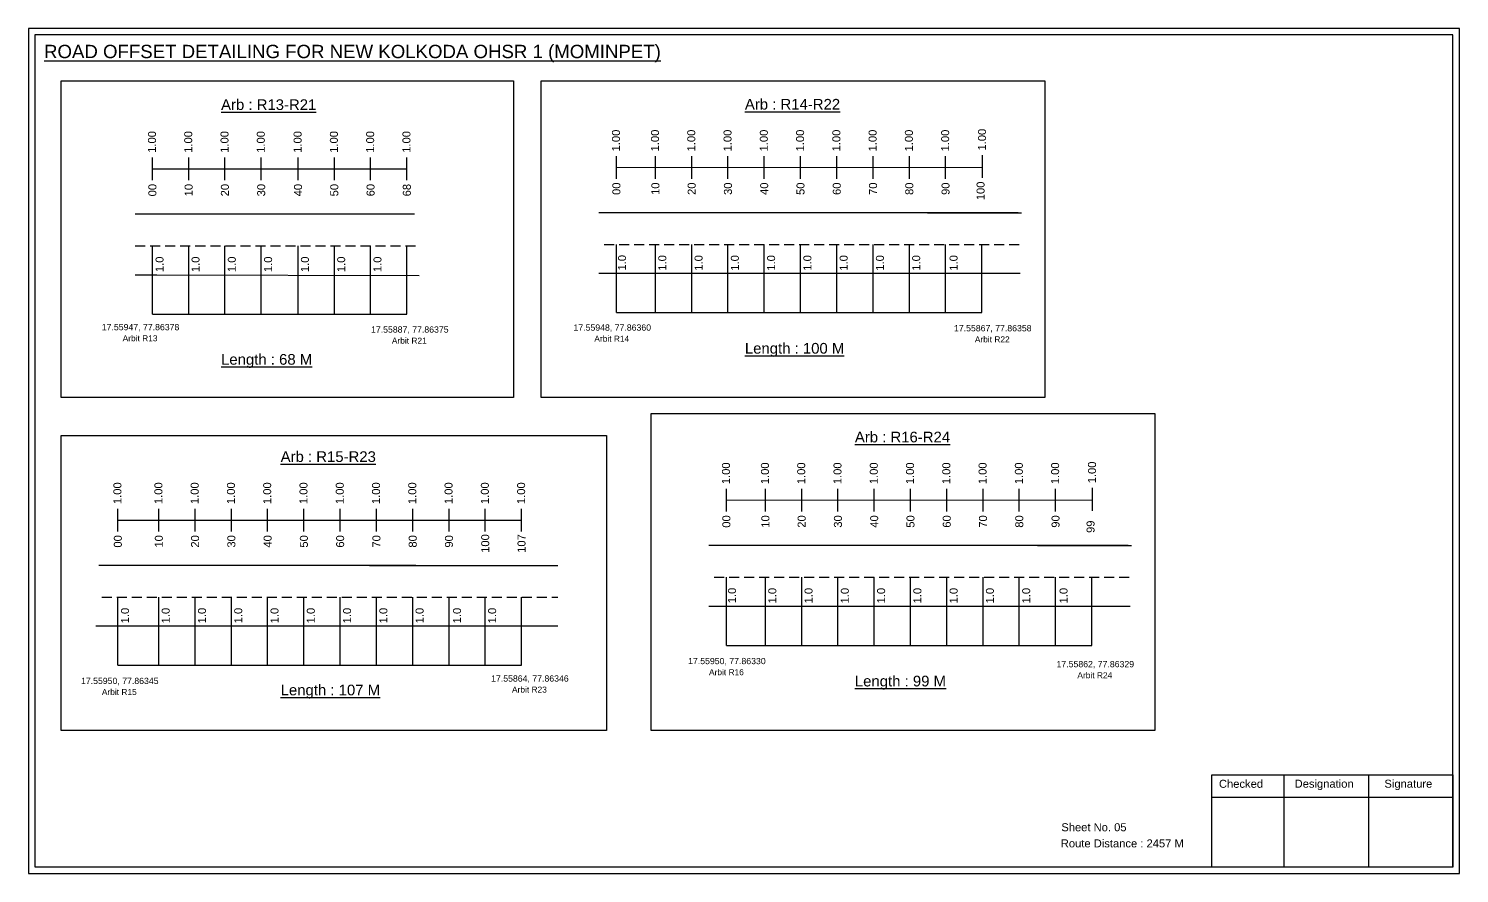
# Model space of a CAD drawing. Header units: inches. Extents: x 1245 to 5974, y 98 to 3110.
# Drawn here: x 4130 to 4667, y 848 to 1165 of the extents above; entities that cross this region are included whole.
import ezdxf

# ---------------------------------------------------------------- set-up
doc = ezdxf.new("R2010")
doc.units = ezdxf.units.IN
doc.header["$MEASUREMENT"] = 0
doc.linetypes.add('DASHED2', pattern=[0.375, 0.25, -0.125])
doc.layers.add('PDF_Geometry', color=7, linetype='Continuous')
doc.layers.add('PDF_Text', color=5, linetype='Continuous')
doc.styles.add('PDF Arial', font='arial.ttf')
doc.styles.get("Standard").update_dxf_attribs({"font": 'arial.ttf'})

msp = doc.modelspace()

# ---------------------------------------------------------------- linework, layer by layer
at = {"color": 217, "true_color": 0x93278f}
for p, q in [((4176.69, 1107.76), (4176.69, 1116.32)), ((4190.29, 1107.76), (4190.29, 1116.32)), ((4203.89, 1107.76), (4203.89, 1116.32)), ((4217.49, 1107.76), (4217.49, 1116.32)), ((4231.31, 1107.76), (4231.31, 1116.32)), ((4244.91, 1107.76), (4244.91, 1116.32)), ((4258.51, 1107.76), (4258.51, 1116.32)), ((4272.11, 1107.76), (4272.11, 1116.32)), ((4350.67, 1108.29), (4350.67, 1116.85)), ((4365.3, 1108.29), (4365.3, 1116.85)), ((4378.9, 1108.29), (4378.9, 1116.85)), ((4392.5, 1108.29), (4392.5, 1116.85)), ((4406.1, 1108.29), (4406.1, 1116.85)), ((4419.7, 1108.29), (4419.7, 1116.85)), ((4433.3, 1108.29), (4433.3, 1116.85)), ((4446.9, 1108.29), (4446.9, 1116.85)), ((4460.5, 1108.29), (4460.5, 1116.85)), ((4474.1, 1108.29), (4474.1, 1116.85)), ((4487.92, 1108.62), (4487.92, 1117.18)), ((4176.69, 1112.03), (4272.11, 1112.1)), ((4350.67, 1112.57), (4487.92, 1112.65)), ((4391.91, 983.54), (4391.91, 992.1)), ((4391.91, 987.82), (4529.16, 987.9)), ((4406.54, 983.54), (4406.54, 992.1)), ((4420.14, 983.54), (4420.14, 992.1)), ((4433.74, 983.54), (4433.74, 992.1)), ((4447.34, 983.54), (4447.34, 992.1)), ((4460.94, 983.54), (4460.94, 992.1)), ((4474.54, 983.54), (4474.54, 992.1)), ((4488.14, 983.54), (4488.14, 992.1)), ((4501.74, 983.54), (4501.74, 992.1)), ((4515.34, 983.54), (4515.34, 992.1)), ((4529.16, 983.87), (4529.16, 992.42)), ((4163.74, 976.07), (4163.74, 984.63)), ((4179.1, 976.07), (4179.1, 984.63)), ((4192.7, 976.07), (4192.7, 984.63)), ((4206.3, 976.07), (4206.3, 984.63)), ((4219.9, 976.07), (4219.9, 984.63)), ((4233.5, 976.07), (4233.5, 984.63)), ((4247.1, 976.07), (4247.1, 984.63)), ((4260.7, 976.07), (4260.7, 984.63)), ((4274.3, 976.07), (4274.3, 984.63)), ((4287.9, 976.07), (4287.9, 984.63)), ((4301.5, 976.07), (4301.5, 984.63)), ((4315.1, 976.07), (4315.1, 984.63)), ((4163.74, 980.34), (4315.1, 980.34))]:
    msp.add_line(p, q, dxfattribs=at)
for p, q in [((4275.02, 1095.04), (4170.28, 1095.04)), ((4501.36, 1095.57), (4344.12, 1095.57)), ((4467.35, 1095.57), (4502.6, 1095.57)), ((4350.67, 1058.15), (4350.67, 1083.69)), ((4365.3, 1058.15), (4365.3, 1083.69)), ((4378.9, 1058.15), (4378.9, 1083.69)), ((4392.5, 1058.15), (4392.5, 1083.69)), ((4406.1, 1058.15), (4406.1, 1083.69)), ((4419.7, 1058.15), (4419.7, 1083.69)), ((4433.3, 1058.15), (4433.3, 1083.69)), ((4446.9, 1058.15), (4446.9, 1083.69)), ((4460.5, 1058.15), (4460.5, 1083.69)), ((4474.1, 1058.15), (4474.1, 1083.69)), ((4487.7, 1058.15), (4487.7, 1083.69)), ((4176.69, 1057.62), (4176.69, 1083.16)), ((4190.29, 1057.62), (4190.29, 1083.16)), ((4203.89, 1057.62), (4203.89, 1083.16)), ((4217.49, 1057.62), (4217.49, 1083.16)), ((4231.31, 1057.62), (4231.31, 1083.16)), ((4244.91, 1057.62), (4244.91, 1083.16)), ((4258.51, 1057.62), (4258.51, 1083.16)), ((4272.11, 1057.62), (4272.11, 1083.16)), ((4170.28, 1072.35), (4178.34, 1072.35)), ((4178.34, 1072.35), (4276.65, 1072.08)), ((4344.12, 1072.88), (4376.23, 1072.88)), ((4376.23, 1072.88), (4502.05, 1072.88)), ((4542.6, 970.82), (4385.35, 970.82)), ((4508.59, 970.82), (4543.84, 970.82)), ((4275.51, 963.35), (4156.64, 963.35)), ((4258.03, 963.35), (4328.7, 963.35)), ((4391.91, 933.4), (4391.91, 958.93)), ((4406.54, 933.4), (4406.54, 958.93)), ((4420.14, 933.4), (4420.14, 958.93)), ((4433.74, 933.4), (4433.74, 958.93)), ((4447.34, 933.4), (4447.34, 958.93)), ((4460.94, 933.4), (4460.94, 958.93)), ((4474.54, 933.4), (4474.54, 958.93)), ((4488.14, 933.4), (4488.14, 958.93)), ((4501.74, 933.4), (4501.74, 958.93)), ((4515.34, 933.4), (4515.34, 958.93)), ((4528.94, 933.4), (4528.94, 958.93)), ((4163.74, 925.93), (4163.74, 951.47)), ((4179.1, 925.93), (4179.1, 951.47)), ((4192.7, 925.93), (4192.7, 951.47)), ((4206.3, 925.93), (4206.3, 951.47)), ((4219.9, 925.93), (4219.9, 951.47)), ((4233.5, 925.93), (4233.5, 951.47)), ((4247.1, 925.93), (4247.1, 951.47)), ((4260.7, 925.93), (4260.7, 951.47)), ((4274.3, 925.93), (4274.3, 951.47)), ((4287.9, 925.93), (4287.9, 951.47)), ((4301.5, 925.93), (4301.5, 951.47)), ((4315.1, 925.93), (4315.1, 951.47)), ((4385.35, 948.13), (4417.47, 948.13)), ((4417.47, 948.13), (4543.29, 948.13)), ((4155.45, 940.66), (4328.7, 940.66))]:
    msp.add_line(p, q)
at = {"linetype": 'DASHED2', "ltscale": 15}
for p, q in [((4346.04, 1083.69), (4502.35, 1083.69)), ((4170.28, 1083.16), (4275.67, 1083.16)), ((4387.28, 958.93), (4543.59, 958.93)), ((4157.67, 951.47), (4328.7, 951.47))]:
    msp.add_line(p, q, dxfattribs=at)
at = {"color": 5}
for p, q in [((4176.69, 1057.62), (4272.11, 1057.62)), ((4350.67, 1058.15), (4487.7, 1058.15)), ((4391.91, 933.4), (4528.94, 933.4)), ((4163.74, 925.93), (4315.1, 925.93))]:
    msp.add_line(p, q, dxfattribs=at)
for points in [[(4142.42, 1145.1), (4312.03, 1145.1), (4312.03, 1026.28), (4142.42, 1026.28)], [(4322.4, 1145.1), (4511.32, 1145.1), (4511.32, 1026.28), (4322.4, 1026.28)], [(4363.64, 1020.34), (4552.56, 1020.34), (4552.56, 901.52), (4363.64, 901.52)], [(4142.42, 1012.02), (4346.98, 1012.02), (4346.98, 901.52), (4142.42, 901.52)]]:
    msp.add_lwpolyline(points, close=True)
at = {"layer": 'PDF_Geometry'}
for points in [[(4130.27, 1164.62), (4130.27, 847.91), (4666.74, 847.91), (4666.74, 1164.62)], [(4132.59, 1162.3), (4132.59, 850.33), (4664.32, 850.33), (4664.32, 1162.3)]]:
    msp.add_lwpolyline(points, close=True, dxfattribs=at)
at = {"layer": 'PDF_Geometry', "color": 242, "true_color": 0xcc1f26}
msp.add_lwpolyline([(4664.32, 850.24), (4573.98, 850.24), (4573.98, 884.85), (4664.32, 884.85)], close=True, dxfattribs=at)
for points in [[(4600.96, 884.85), (4600.96, 850.24)], [(4632.69, 884.85), (4632.69, 850.24)], [(4573.98, 876.48), (4664.32, 876.48)]]:
    msp.add_lwpolyline(points, dxfattribs=at)

# ---------------------------------------------------------------- texts
at = {"color": 242, "true_color": 0xcd2027}
for s, height, p in [('%%UROAD OFFSET DETAILING FOR NEW KOLKODA OHSR 1 (MOMINPET)', 5, (4136.05, 1153.55)), ('%%UArb : R13-R21', 4, (4202.43, 1134.12)), ('%%UArb : R14-R22', 4, (4398.84, 1134.27)), ('%%ULength : 100 M', 4, (4398.84, 1042.77)), ('%%ULength : 68 M', 4, (4202.43, 1038.62)), ('%%UArb : R16-R24', 4, (4440.08, 1009.51)), ('%%UArb : R15-R23', 4, (4224.77, 1002.16)), ('%%ULength : 107 M', 4, (4224.77, 914.66)), ('%%ULength : 99 M', 4, (4440.08, 918.01))]:
    msp.add_text(s, height=height, dxfattribs=at).set_placement(p)
at = {"color": 217, "true_color": 0x93278f}
for s, p in [('1.00', (4489.25, 1118.92)), ('1.00', (4178.02, 1118.06)), ('1.00', (4191.62, 1118.06)), ('1.00', (4205.22, 1118.06)), ('1.00', (4218.82, 1118.06)), ('1.00', (4232.63, 1118.06)), ('1.00', (4246.23, 1118.06)), ('1.00', (4259.83, 1118.06)), ('1.00', (4273.43, 1118.06)), ('1.00', (4352, 1118.59)), ('1.00', (4366.63, 1118.59)), ('1.00', (4380.23, 1118.59)), ('1.00', (4393.83, 1118.59)), ('1.00', (4407.43, 1118.59)), ('1.00', (4421.03, 1118.59)), ('1.00', (4434.63, 1118.59)), ('1.00', (4448.23, 1118.59)), ('1.00', (4461.83, 1118.59)), ('1.00', (4475.43, 1118.59)), ('00', (4178.17, 1101.74)), ('10', (4191.77, 1101.74)), ('20', (4205.37, 1101.74)), ('30', (4218.97, 1101.74)), ('40', (4232.78, 1101.74)), ('50', (4246.38, 1101.74)), ('60', (4259.98, 1101.74)), ('68', (4273.58, 1101.74)), ('00', (4352.15, 1102.27)), ('10', (4366.78, 1102.27)), ('20', (4380.38, 1102.27)), ('30', (4393.98, 1102.27)), ('40', (4407.58, 1102.27)), ('50', (4421.18, 1102.27)), ('60', (4434.78, 1102.27)), ('70', (4448.38, 1102.27)), ('80', (4461.98, 1102.27)), ('90', (4475.58, 1102.27)), ('100', (4488.71, 1100.29)), ('1.00', (4393.24, 993.83)), ('1.00', (4407.86, 993.83)), ('1.00', (4421.46, 993.83)), ('1.00', (4435.06, 993.83)), ('1.00', (4448.66, 993.83)), ('1.00', (4462.26, 993.83)), ('1.00', (4475.86, 993.83)), ('1.00', (4489.46, 993.83)), ('1.00', (4503.06, 993.83)), ('1.00', (4516.66, 993.83)), ('1.00', (4530.49, 994.16)), ('1.00', (4165.06, 986.37)), ('1.00', (4180.43, 986.37)), ('1.00', (4194.03, 986.37)), ('1.00', (4207.63, 986.37)), ('1.00', (4221.23, 986.37)), ('1.00', (4234.83, 986.37)), ('1.00', (4248.43, 986.37)), ('1.00', (4262.03, 986.37)), ('1.00', (4275.63, 986.37)), ('1.00', (4289.23, 986.37)), ('1.00', (4302.83, 986.37)), ('1.00', (4316.43, 986.37)), ('00', (4393.39, 977.51)), ('10', (4408.02, 977.51)), ('20', (4421.62, 977.51)), ('30', (4435.22, 977.51)), ('40', (4448.82, 977.51)), ('50', (4462.42, 977.51)), ('60', (4476.02, 977.51)), ('70', (4489.62, 977.51)), ('80', (4503.22, 977.51)), ('90', (4516.82, 977.51)), ('99', (4529.95, 975.54)), ('00', (4165.21, 970.05)), ('10', (4180.58, 970.05)), ('20', (4194.18, 970.05)), ('30', (4207.78, 970.05)), ('40', (4221.38, 970.05)), ('50', (4234.98, 970.05)), ('60', (4248.58, 970.05)), ('70', (4262.18, 970.05)), ('80', (4275.78, 970.05)), ('90', (4289.38, 970.05)), ('100', (4302.98, 968.09)), ('107', (4316.58, 968.09))]:
    msp.add_text(s, height=3, rotation=90, dxfattribs=at).set_placement(p)
for p in [(4180.87, 1073.35), (4194.36, 1073.35), (4207.96, 1073.35), (4221.56, 1073.35), (4235.37, 1073.35), (4248.97, 1073.35), (4262.57, 1073.35), (4354.27, 1073.93), (4369.37, 1073.88), (4382.97, 1073.88), (4396.57, 1073.88), (4410.17, 1073.88), (4423.77, 1073.88), (4437.37, 1073.88), (4450.97, 1073.88), (4464.57, 1073.88), (4478.59, 1073.88), (4395.51, 949.18), (4410.61, 949.13), (4424.21, 949.13), (4437.81, 949.13), (4451.41, 949.13), (4465.01, 949.13), (4478.61, 949.13), (4492.21, 949.13), (4505.81, 949.13), (4519.83, 949.13), (4167.91, 941.66), (4183.17, 941.66), (4196.77, 941.66), (4210.37, 941.66), (4223.97, 941.66), (4237.57, 941.66), (4251.17, 941.66), (4264.77, 941.66), (4278.37, 941.66), (4292.4, 941.66), (4305.57, 941.66)]:
    msp.add_text('1.0', height=3, rotation=90).set_placement(p)
at = {"color": 5}
for s, height, p in [('17.55947, 77.86378', 2.34, (4157.7, 1051.54)), ('17.55887, 77.86375', 2.34, (4258.65, 1050.64)), ('17.55948, 77.86360', 2.34, (4334.57, 1051.38)), ('17.55867, 77.86358', 2.34, (4477.24, 1051.13)), ('Arbit R13', 2.246, (4165.52, 1047.41)), ('Arbit R21', 2.246, (4266.47, 1046.51)), ('Arbit R14', 2.246, (4342.39, 1047.25)), ('Arbit R22', 2.246, (4485.06, 1047)), ('17.55950, 77.86330', 2.34, (4377.55, 926.35)), ('Arbit R16', 2.246, (4385.37, 922.22)), ('17.55862, 77.86329', 2.34, (4515.69, 925.2)), ('Arbit R24', 2.246, (4523.51, 921.07)), ('17.55950, 77.86345', 2.34, (4149.91, 918.9)), ('17.55864, 77.86346', 2.34, (4303.69, 919.81)), ('Arbit R23', 2.246, (4311.51, 915.69)), ('Arbit R15', 2.246, (4157.73, 914.77))]:
    msp.add_text(s, height=height, dxfattribs=at).set_placement(p)
for s, p in [('Sheet No. 05', (4517.48, 863.71)), ('Route Distance : 2457 M', (4517.29, 857.66))]:
    msp.add_text(s, height=3).set_placement(p)
at = {"layer": 'PDF_Text', "color": 7, "attachment_point": 7, "style": 'PDF Arial'}
for s, insert, char_height in [('Checked', (4576.59, 879.96), 3.001), ('Designation', (4604.96, 879.13), 3.0006), ('Signature', (4638.64, 879.13), 3.001)]:
    msp.add_mtext(s, dxfattribs=dict(at, insert=insert, char_height=char_height))

doc.saveas('drawing.dxf')
